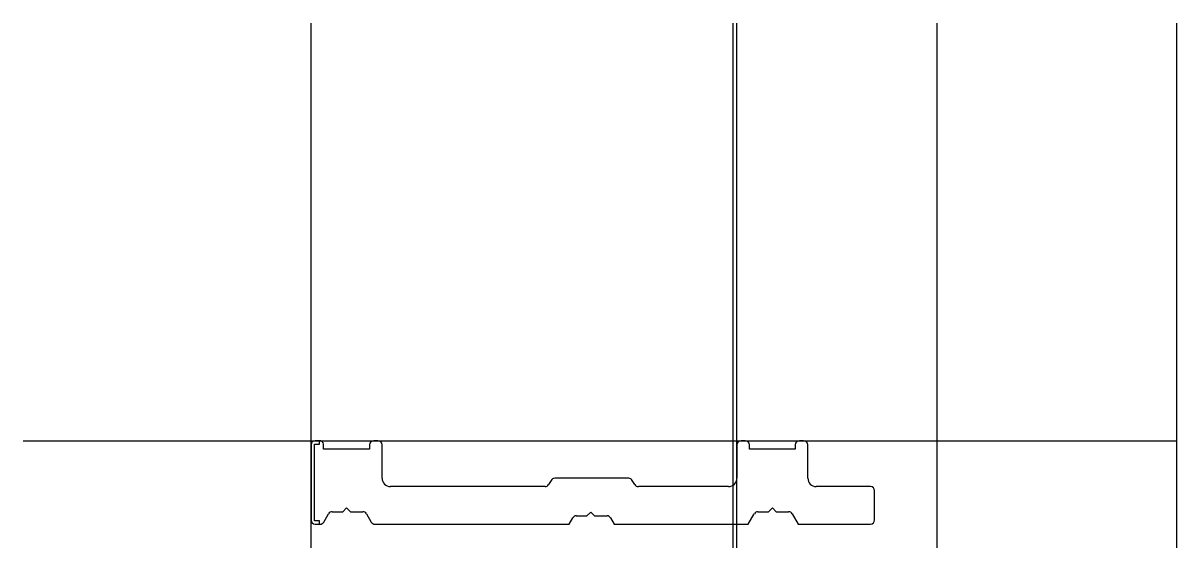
# Model space of a CAD drawing. Extents: x -171 to 105, y -26 to 100.
import ezdxf

# ---------------------------------------------------------------- set-up
doc = ezdxf.new("R2010")
doc.units = 0
doc.layers.get('0').update_dxf_attribs({"linetype": 'CONTINUOUS'})

msp = doc.modelspace()

# ---------------------------------------------------------------- linework, layer by layer
at = {"linetype": 'CONTINUOUS'}
for p, q in [((-102, -25.68), (-102, 100)), ((-1, 100), (-1, -25.68)), ((0, -25.68), (0, 100)), ((48, -25.68), (48, 100)), ((105.42, -25.68), (105.42, 100)), ((-171, 0), (105.42, 0)), ((-100, 0), (-101, 0)), ((-99.98, 0), (-101, 0)), ((-99.98, -0.8), (-99.98, 0)), ((-86, 0), (-87, 0)), ((2, 0), (1, 0)), ((16, 0), (15, 0)), ((-102, -1), (-102, -19)), ((-102, -1), (-102, -19)), ((-101.2, -19.2), (-101.2, -0.8)), ((-101.2, -0.8), (-99.98, -0.8)), ((-99.02, -2), (-99.02, -0.83)), ((-88, -2), (-99.02, -2)), ((-88, -1), (-88, -2)), ((-85, -9), (-85, -1)), ((0, -1), (0, -9)), ((3, -2), (3, -1)), ((14, -2), (3, -2)), ((14, -1), (14, -2)), ((17, -9), (17, -1)), ((-45.96, -11), (-83, -11)), ((-44.52, -9.5), (-45.1, -10.5)), ((-25.91, -9), (-43.65, -9)), ((-24.47, -10.5), (-25.05, -9.5)), ((-2, -11), (-23.6, -11)), ((32, -11), (19, -11)), ((33, -19), (33, -12)), ((-94.42, -17), (-93.5, -16.08)), ((-93.5, -16.08), (-92.57, -17)), ((7.58, -17), (8.5, -16.08)), ((8.5, -16.08), (9.42, -17)), ((-99.98, -19.2), (-101.2, -19.2)), ((-99.98, -20), (-99.98, -19.2)), ((-98.98, -19.5), (-97.82, -17.5)), ((-96.96, -17), (-94.42, -17)), ((-92.57, -17), (-89.61, -17)), ((-88.74, -17.5), (-87.59, -19.5)), ((-40.19, -20), (-39.32, -18.5)), ((-38.46, -18), (-35.92, -18)), ((-35.92, -18), (-35, -17.08)), ((-35, -17.08), (-34.08, -18)), ((-34.08, -18), (-31.1, -18)), ((-30.24, -18.5), (-29.38, -20)), ((2.73, -20), (4.18, -17.5)), ((5.04, -17), (7.58, -17)), ((9.42, -17), (12.4, -17)), ((13.26, -17.5), (14.7, -20)), ((-101, -20), (-99.84, -20)), ((-101, -20), (-99.98, -20)), ((-86.72, -20), (-40.19, -20)), ((-29.38, -20), (2.73, -20)), ((14.7, -20), (32, -20))]:
    msp.add_line(p, q, dxfattribs=at)
for centre, radius, start, end in [((-101, -1), 1, 90, 180), ((-101, -1), 1, 90, 180), ((-100.01, -1), 1, 9.787, 89.6879), ((-87, -1), 1, 90, 180), ((-86, -1), 1, 0, 90), ((1, -1), 1, 90, 180), ((2, -1), 1, 0, 90), ((15, -1), 1, 90, 180), ((16, -1), 1, 0, 90), ((-83, -9), 2, 180, 270), ((-45.97, -10), 1, 270.3458, 330.0012), ((-43.65, -10), 1, 89.7725, 150.0005), ((-25.92, -10), 1, 29.9988, 89.6542), ((-23.6, -10), 1, 209.9995, 270.2275), ((-2, -9), 2, 270, 0), ((19, -9), 2, 180, 270), ((32, -12), 1, 0, 90), ((-101, -19), 1, 180, 270), ((-101, -19), 1, 180, 270), ((-96.95, -18), 1, 90.3458, 150.0012), ((-89.61, -18), 1, 29.9995, 90.2275), ((-38.45, -19), 1, 90.3458, 150.0012), ((-31.11, -19), 1, 29.9988, 89.6542), ((5.05, -18), 1, 90.3458, 150.0012), ((12.39, -18), 1, 29.9988, 89.6542), ((32, -19), 1, 270, 0), ((-99.85, -19), 1, 270.3458, 330.0012), ((-86.72, -19), 1, 209.9995, 270.2275)]:
    msp.add_arc(centre, radius, start, end, dxfattribs=at)

doc.saveas('drawing.dxf')
